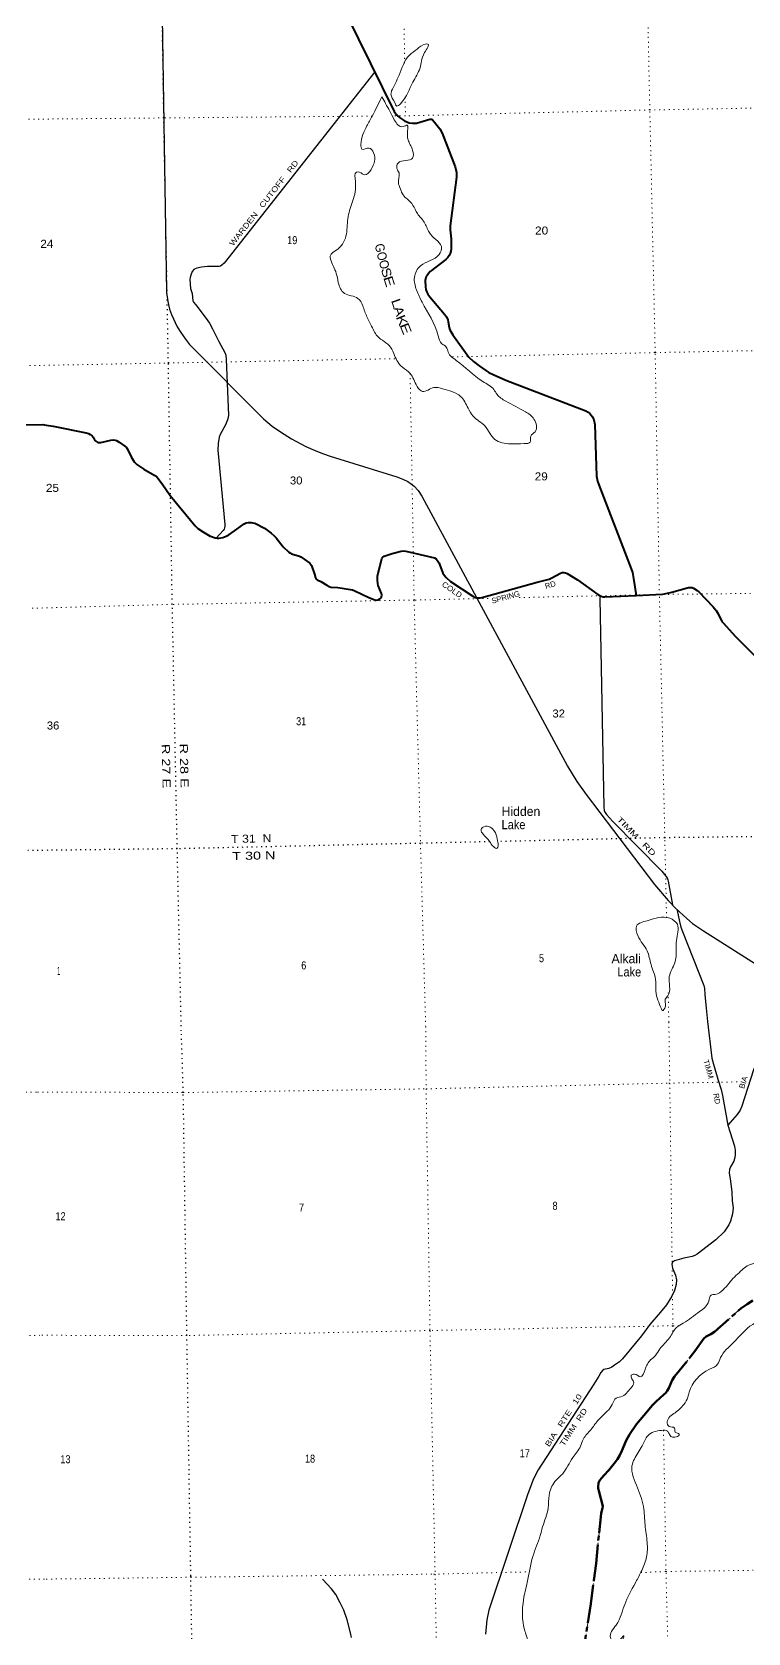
# Model space of a CAD drawing. Header units: feet. Extents: x 244583 to 493183, y 184934 to 372822.
# Drawn here: x 399801 to 415465, y 219983 to 254993 of the extents above; entities that cross this region are included whole.
import ezdxf
from ezdxf.enums import TextEntityAlignment as Align

# ---------------------------------------------------------------- set-up
doc = ezdxf.new("R2010")
doc.units = ezdxf.units.FT
doc.header["$LTSCALE"] = 70
for name, pattern in [('DOT_DASHED', [7.7, 5, -1.2, 0.3, -1.2]), ('DOTTED', [1.5, 0.3, -1.2]), ('LONG_DASH_SHORT_DASH', [9.9, 6, -1.2, 1.5, -1.2])]:
    doc.linetypes.add(name, pattern=pattern)
for name, color, linetype, lineweight in [('11', 7, 'LONG_DASH_SHORT_DASH', 60), ('26', 7, 'Continuous', 40), ('29', 7, 'Continuous', 25), ('30', 7, 'Continuous', 25), ('39', 7, 'Continuous', 13), ('44', 7, 'DOT_DASHED', 13), ('6', 7, 'DOTTED', 25), ('7', 7, 'DOTTED', 13)]:
    doc.layers.add(name, color=color, linetype=linetype, lineweight=lineweight)
doc.layers.add('27', color=7, linetype='Continuous')
doc.layers.add('41', color=7, linetype='Continuous')

msp = doc.modelspace()

# ---------------------------------------------------------------- linework, layer by layer
at = {"layer": '11'}
for points in [[(412184.66, 223180.07), (412191.45, 223264.41), (412224.2, 223327.04), (412310.41, 223427.15), (412420.47, 223545.54), (412538.95, 223688.89), (412609.95, 223783.92), (412660.25, 223870.62), (412706.23, 223968.78), (412800.12, 224191.3), (412870.42, 224324.02), (413028.33, 224545.79), (413184.71, 224741.82), (413376.18, 224965.04), (413452.23, 225042.07), (413616.72, 225187.14), (413663.85, 225235.68), (413696.69, 225276.1), (413731.5, 225338.28), (413803.23, 225514.03), (413856.46, 225593.4), (414223.06, 226040.11), (414304.39, 226143.17), (414501.1, 226423.35), (414549.68, 226465.88), (414648.2, 226516.19), (414733.36, 226566.2), (415257.26, 227035.27), (415308.97, 227076.97), (415448.04, 227170.93), (415569.61, 227256.05)], [(411858, 219516.65), (412023.65, 220616.98), (412091.9, 221127.21), (412140.46, 221500.09), (412205.41, 222172.6), (412242.9, 222521.29), (412253.01, 222599.91), (412283.99, 222714.72), (412286.81, 222754.5), (412202.77, 223087.93), (412189.86, 223145.95), (412184.66, 223180.07)]]:
    msp.add_lwpolyline(points, dxfattribs=at)
at = {"layer": '26'}
for points in [[(405125.78, 258526.55), (407726.56, 253255.02), (407785.1, 253175.67), (407840.11, 253120.31), (407948.29, 253047.36), (408052.31, 253010.31), (408127.02, 252996.82), (408209.57, 253000.99), (408503.44, 253085.21), (408542.77, 253086.24), (408562.2, 253074.58), (408606.55, 253023.13), (408722.19, 252874.29), (408772.02, 252779.1), (409060.96, 252042.14), (409084.8, 251923.76), (409086.28, 251816.15), (408950.75, 250753.49), (408950.93, 250668.74), (408972.06, 250473.01), (408971.15, 250251.95), (408963.34, 250202.43), (408947.84, 250148.92), (408927.44, 250104.2), (408897.33, 250061.44), (408857.44, 250016.17), (408512.05, 249756.06), (408475.75, 249715.41), (408442.72, 249670.7), (408426.21, 249645.43), (408415.52, 249622.1), (408404.21, 249555.66), (408406.79, 249419.93), (408417.28, 249359.88), (408439.81, 249301.35), (408461.18, 249262.47), (408506.76, 249202.85), (408825.12, 248822.83), (408867.24, 248760.92), (408896.31, 248695.99), (408906.1, 248657.89), (408925.33, 248534.62), (408944.95, 248482.93), (409008.81, 248367.46), (409353.89, 247884.61), (409457.86, 247786.98), (409586.67, 247689.92), (409725.96, 247588.7), (409795.9, 247545.93), (409887.95, 247501.62), (410168.74, 247379.84), (411919.67, 246710.07), (411969.87, 246678.92), (412004.83, 246647.81), (412061.42, 246579.54), (412090.32, 246515.62), (412110.65, 246410.19), (412152.58, 245281.82), (412173.85, 245170.39), (412199.9, 245090.26), (412910.55, 243254.51), (412934.45, 243173.93), (412957.97, 243042.76), (413018.27, 242673.59)], [(399666.04, 246402.85), (400039.36, 246406.74), (400109.3, 246398.97), (400266.78, 246374.31), (400985.08, 246230.45), (401037.94, 246212.35), (401074.85, 246189.02), (401115.65, 246161.81), (401136.73, 246134.29), (401177.82, 246060.72), (401195.64, 246043.73), (401218.62, 246027.67), (401243.87, 246017.95), (401265.24, 246014.07), (401304.63, 246016), (401526.54, 246068.5), (401586.54, 246071.89), (401623.68, 246068.5), (401650.88, 246058.78), (401705.71, 246022), (401833.5, 245936.31), (401865.54, 245903.67), (401887.9, 245870.21), (401967.35, 245700.26), (402035.55, 245596.11), (402093.14, 245535.32), (402246.84, 245435.13), (402489.43, 245292.98), (402529.01, 245263.69), (402556.21, 245234.53), (402645.52, 245116.08), (402826.2, 244858.54), (403367.73, 244190.92), (403431.42, 244138.13), (403549.81, 244056.55), (403695.64, 243969), (403724.78, 243957.34), (403808.44, 243932.64), (403854.95, 243924.29), (403895.75, 243924.29), (403975.4, 243941.79), (404047.28, 243969), (404104.42, 243996.68), (404284.31, 244122)], [(404284.31, 244122), (404445.89, 244234.57), (404489.26, 244256.72), (404535.88, 244264.49), (404596.11, 244266.44), (404627.17, 244261.7), (404673.82, 244248.94), (404885.78, 244139.82), (405034.2, 244033.16), (405098.31, 243978.73), (405140.8, 243931.1), (405298.99, 243738.06), (405417.9, 243619.1), (405452.89, 243595.47), (405480.06, 243584.11), (405652.97, 243533.56), (405683.08, 243515.84), (405878.33, 243376.1), (405899.58, 243351.36), (405913.3, 243323.62), (405981.26, 243139.77), (406001.7, 243057.29), (406018.11, 243026.89), (406036.67, 243010.64), (406116.32, 242975.64), (406250.37, 242899.83), (406302.83, 242870.67), (406341.49, 242852.83), (406490.69, 242845.49), (406809.89, 242792.91), (406863.94, 242774.64), (407169.05, 242626.73), (407302.38, 242573.24), (407326.55, 242570.98), (407372.32, 242575.19), (407409.06, 242597.63), (407434.49, 242617.95), (407450.03, 242639.34), (407453.01, 242674.56), (407446.15, 242715.15), (407377.38, 242886.18), (407366.49, 242930.93), (407360.66, 243004.81), (407362.19, 243100.11), (407454.88, 243471.36), (407468.48, 243500.52), (407478.19, 243510.24), (407507.34, 243529.68), (407551.44, 243547.22), (407680.23, 243590.24), (407880.35, 243640.49), (407930.86, 243644.38), (407976.28, 243640.15), (408169.99, 243598.7), (408607.93, 243491.83), (408642.88, 243471.36), (408668.14, 243440.25), (408705.24, 243379.25), (408718.65, 243356.66), (408788.99, 243159.6), (408821.61, 243107.83), (408862.41, 243063.12), (408959.21, 242978.73), (409444.26, 242652.95), (409497.12, 242630.08), (409527.8, 242621.85), (409558.89, 242619.9), (409605.51, 242621.85), (409644.27, 242628.78), (409803.31, 242667.92), (410852.01, 242959.75), (411059.68, 243010.64), (411113.7, 243029.67), (411174.3, 243057.3), (411360.97, 243160.1), (411401.61, 243171.99), (411438.52, 243171.99), (411475.43, 243166.16), (411508.14, 243154.76), (411732.58, 243014.54), (412177.66, 242689.66), (412212.71, 242668.5), (412243.8, 242654.89), (412294.31, 242641.28), (412331.1, 242639.94), (413018.27, 242673.59)], [(413018.27, 242673.59), (413594.62, 242698.63), (413635.88, 242705.41), (413795.97, 242742.01), (414166.26, 242843.43), (414220.76, 242845.04), (414243.97, 242843.43), (414271.17, 242833.71), (414350.09, 242781.07), (414387.73, 242752.06), (414700.58, 242425.44), (414765.6, 242343.83), (414812.23, 242268.51), (414895.68, 242105.39), (414926.85, 242061.95), (415181.51, 241781.74), (415680.66, 241286.31)]]:
    msp.add_lwpolyline(points, dxfattribs=at)
at = {"layer": '29'}
for points in [[(402533.54, 262719.5), (402746.61, 249298.37), (402775.79, 249099.87), (402809.98, 248928.77), (402849.88, 248814.71), (402978.28, 248545.31), (403055.08, 248421.17), (403157.67, 248278.59), (403248.87, 248158.82), (404862.15, 246536.39), (405058.57, 246373.67), (405236.25, 246247.17), (405480.36, 246094.2), (405795.06, 245930.35), (406010.44, 245831.85), (406178.75, 245768.54), (406323.93, 245717.78), (407783.5, 245262.35), (407909.93, 245215.89), (408021.08, 245161.71), (408106.57, 245107.53), (408160.72, 245064.75), (408251.92, 244964.94), (408331.72, 244842.32), (411516.62, 238940.53), (411719.75, 238600.53), (411921.73, 238317.03), (413418.2, 236352.75), (413718.07, 235999.26), (413883.36, 235828.16), (414128.46, 235605.73), (414253.85, 235497.37), (414488.79, 235340.46), (416227.03, 234234.14)], [(407297.53, 254124.62), (404002, 249935.5), (403957.33, 249892.01), (403927, 249872.78), (403894.11, 249862.54), (403641.54, 249865.13), (403512.54, 249851.54), (403403.36, 249827.27), (403366.97, 249812.09), (403341.67, 249796.08), (403306.32, 249754.44), (403274.93, 249677.6), (403259.81, 249627.99), (403253.75, 249584.5), (403267.6, 249386.89), (403305.84, 249272.71), (403320.55, 249115.64), (403330.58, 249086.81), (403384.65, 249026.24), (403613.83, 248726.53), (403682.37, 248624.53), (403752.92, 248499.53), (403884.76, 248221.92), (404017.96, 247984.7), (404034.16, 247949.83), (404040.22, 247923.53), (404050.81, 247830.05), (404097.1, 246614.37), (404092.8, 246559.96), (404080.67, 246513.43), (404033.98, 246399.12), (403920.95, 246191.76), (403898.98, 246131.87), (403886.58, 246081.49), (403874.82, 246004.23), (403863.21, 245850.63), (404019.3, 244223.69), (404020.01, 244183.83), (404011.92, 244149.43), (404001.81, 244123.13), (403981.04, 244093.73), (403826.9, 243924.29)], [(412240.9, 242656.16), (412229.44, 242634.65), (412224.38, 242621.5), (412223.76, 242603.85), (412309.03, 238039.58), (412318.4, 237970.39), (412328.51, 237946.11), (412338.62, 237921.83), (412366.21, 237879.41), (412501.85, 237739.09), (413580.49, 236644.66), (413669.18, 236533.59), (413693.21, 236497.57), (413713.43, 236455.08), (413719.51, 236421.69), (413810.98, 235903.09)], [(413905.12, 235808.41), (413937.79, 235679.87), (413964.13, 235540.64), (413996.48, 235417.23), (414028.55, 235320.67), (414498.43, 234144.43), (414510.01, 234077.93), (414519.86, 233947.16), (414547.06, 233645.09), (414575.48, 233358.08)], [(414575.48, 233358.08), (414674.21, 232549.81), (414706.43, 232418.58), (414805.16, 232089.95), (414876.39, 231870.05), (414904.22, 231733.1), (415026.85, 231086.36)], [(416768.28, 233398.83), (416359.83, 232953.67), (416287.59, 232897.78), (416153.57, 232808.15), (415790.2, 232585.19), (415743.7, 232550.79), (415717.42, 232526.52), (415690.79, 232497.89), (415644.66, 232424.38), (415584.12, 232295.99), (415332.95, 231500.18), (415292.87, 231418.89), (415230.09, 231318.53), (415026.85, 231086.36)], [(415026.85, 231086.36), (415167.52, 230631.9), (415180.58, 230543.13), (415183.69, 230441.73), (415179.65, 230381.04), (415151.13, 230298.5), (415082.61, 230178.73), (415058.34, 230118.04), (415055.14, 230046.42), (415081.48, 229865.48), (415114.58, 229624.2), (415120.83, 229434.77), (415136.77, 229279.84), (415127.08, 229148.97), (415100.92, 229065.32), (415078.56, 228991.17), (415042.17, 228910.24), (415001.73, 228841.46), (414943.01, 228755.46), (414759.31, 228580.17), (414354.76, 228268.92), (414298.15, 228236.55), (414244.66, 228216.38), (414063.39, 228178.26), (413860.11, 228123.55), (413812.92, 228090.88), (413796.75, 228046.38), (413809.51, 227961.15), (413877.94, 227807.33), (413897.84, 227702.45), (413892.47, 227599.93), (413855.6, 227472.11), (413800.79, 227350.43), (413681.55, 227161.91), (413546.24, 226991.67), (413315.12, 226726.64), (413136.3, 226478.85), (412721.16, 225978.77), (412650.3, 225909.98), (412547.29, 225837.15), (412482.59, 225796.69), (412417.73, 225769.95), (412312.76, 225744.09), (412288.5, 225731.95), (412244.02, 225679.35), (412203.68, 225600.07), (412094.73, 225420.3), (410877.3, 223551.05), (410770.16, 223351.52), (410648.75, 223028.32), (409793.63, 220484.03), (409748.17, 220268.76), (409719.47, 219959.62)], [(406789.26, 219883.17), (406771.39, 219985.97), (406697.42, 220268.74), (406619.42, 220479.98), (406541.68, 220638.5), (406449.59, 220823.91), (406356.32, 220951.18), (406155.98, 221162.71)]]:
    msp.add_lwpolyline(points, dxfattribs=at)
at = {"layer": '39'}
for points in [[(407667.03, 253703.89), (407830.46, 254050.41), (408056.94, 254484.97), (408224.23, 254617.36), (408410.1, 254727.87), (408460.55, 254730.81), (408389.23, 254541.58), (408290.24, 254206.34), (408130.23, 253894.24), (407861.96, 253424.55), (407780.04, 253374.55), (407736.25, 253450.54), (407654.21, 253630.91), (407667.03, 253703.89)], [(407453.22, 253573.01), (407244.62, 253154.94), (407127.33, 252938.59), (406997.3, 252532.06), (407019.32, 252431.43), (407176.47, 252454.51), (407275.33, 252349.22), (407219.23, 251988.5), (407079.95, 251870.77), (406967.86, 251925.3), (406903.13, 251930.18), (406874.54, 251723.54), (406821.47, 251306.29), (406716.68, 250956.8), (406679.11, 250576.21), (406489.14, 250245.37), (406326.32, 250088.81), (406333.47, 250028.32), (406458.31, 249715.37), (406502.38, 249512.08), (406637.95, 249276.12), (406930.78, 249168.31), (407036.73, 249006.57), (407127.97, 248763.73), (407215.93, 248591.56), (407355.79, 248341.52), (407646.95, 248102.34), (407733.14, 247915.99), (407905.38, 247662.51), (408073.49, 247526.16), (408224.03, 247243.99), (408347.2, 247135.1), (408592.14, 247218.39), (408784.53, 247191.6), (409177.42, 247025.01), (409341.65, 246767.34), (409449.84, 246593.52), (409708.26, 246377.99), (409927.75, 246080.91), (410268.83, 245986.12), (410569.72, 245991.63), (410698.38, 246026.32), (410714.18, 246157.95), (410805.39, 246252.58), (410782.22, 246529), (410595.5, 246689.26), (410165.07, 246921.85), (409974.57, 247067.9), (409903.94, 247175.72), (409662.4, 247351.15), (409082.41, 247811.37), (408903.41, 247991.98), (408865.01, 248104.44), (408764.71, 248177.37), (408688.91, 248347.74), (408334.18, 249086.91), (408212.2, 249353.43), (408166.81, 249629.45), (408301.63, 249882.49), (408705.28, 250126.31), (408756.7, 250299.01), (408636.69, 250456.45), (408490.44, 250613.41), (408379.4, 250833.66), (408232.55, 251022.95), (408180.32, 251118.99), (408076.46, 251276.73), (407903.55, 251455.43), (407850.55, 251593.89), (407816.56, 251686.22), (407830.69, 251910.78), (407784.55, 252004.91), (407808.61, 252126.6), (408127.83, 252235.5), (408126.72, 252409.27), (408027.68, 252635.8), (408018.05, 252833.66), (408009.84, 252952.73), (407917.42, 252924.77), (407726.91, 253075.99), (407536.62, 253429.05), (407453.22, 253573.01)], [(409983.19, 237305.8), (409941.72, 237476.81), (409857.02, 237580.34), (409718.87, 237624.29), (409625.27, 237549.82), (409673.57, 237447.65), (409809.66, 237294.54), (409900.71, 237174.97), (409976.01, 237144.01), (409997.31, 237194.92), (409983.19, 237305.8)], [(413572.53, 233631.11), (413448.37, 234018.84), (413441.61, 234281.41), (413342.95, 234598.88), (413260.78, 234898.47), (413052.75, 235232.13), (413026.74, 235441.81), (413256.93, 235559.19), (413752.9, 235612.72), (413918.91, 235480.37), (413897.06, 235124.32), (413894.76, 234916.14), (413863.41, 234638.72), (413743.64, 234335.44), (413708.78, 233916.51), (413655.57, 233842.78), (413656.36, 233687.2), (413589.35, 233595.04), (413572.53, 233631.11)], [(410726.3, 216825.25), (410943.82, 216855.68), (411053.75, 216918.42), (411021.61, 217247.23), (410943.33, 217672.16), (410924.13, 217954.73), (410730.12, 218753.36), (410561.91, 219239.23), (410503.58, 219452.34), (410536.04, 219556.03), (410628.75, 219565.89), (410661.93, 219742.35), (410573.42, 220062), (410553.73, 220710.37), (410633.83, 221085.78), (410758.86, 221658.1), (410918.32, 222111.83), (410971.47, 222300.8), (411091.28, 222713.36), (411114.47, 222996.74), (411240.43, 223292.2), (411403.01, 223459.01), (411634.81, 223819.14), (411800.02, 224064.82), (411865.75, 224227.76), (412025.73, 224426.86), (412173.68, 224621.69), (412447.26, 224903.8), (412537.25, 225065.18), (412554.84, 225097.85), (412685.2, 225146.83), (412905.78, 225345.06), (412966.43, 225453.34), (412910.98, 225618), (412979.18, 225643.55), (413113.48, 225585.49), (413211.61, 225742.99), (413335.05, 225953.51), (413440.32, 226050.51), (413534.67, 226193.79), (413748.36, 226438.38), (413901.78, 226665.64), (414049.51, 226759.41), (414406.44, 227010.78), (414604.26, 227238.9), (414656.37, 227373.28), (414742.98, 227385.05), (414918.87, 227485.42), (415166.21, 227767.03), (415303.28, 227892.93), (415420.63, 227992.18), (415542.74, 228051.11), (415755.1, 228144.09), (415974.16, 228314.01), (416146.98, 228472.93), (416424.6, 228755.12), (416659.8, 229038.52), (416887.15, 229196.46), (417126.65, 229352.62), (417370.85, 229359.31), (417474.57, 229430.01), (417567.63, 229532.84), (417687.36, 229611.93), (417784.59, 229819.93), (417740.71, 230015.13), (417780.28, 230173.53), (417770.35, 230389.58), (417764.97, 230577.43), (417941.17, 230772.8), (417984.88, 230925.21), (418163.18, 231003.4), (418506.6, 230993.8), (418652.01, 230879.36), (418775.22, 230764.5), (418930.16, 230793.74), (419123.28, 230833.81), (419336.77, 230750.99), (419682.3, 230624.22), (419742.88, 230736.53), (420049.82, 230847.49), (420429.82, 230937.62), (420665.74, 231180.62), (420775.52, 231251.43), (420781.65, 231247.5), (420749.58, 231121.59), (420801.6, 231035.68), (420875.88, 231059.33), (420983.72, 231126.07), (421073, 231101.5), (421013.61, 231035.69), (421006.91, 230958.77)], [(412666.31, 214703.93), (412581.57, 214813.46), (412573.5, 215150.81), (412583.44, 215385.44), (412540.13, 215661.49), (412563.25, 215948.91), (412535.74, 216019.12), (412457.44, 216219.73), (412464.71, 216377.5), (412522.95, 216507.96), (412395.34, 216642.95), (412315.49, 216817.25), (412291.3, 216927.94), (412217.69, 217092.26), (412269.43, 217246.84), (412376.44, 217360.05), (412446.9, 217484.68), (412319.73, 217482.24), (412154.62, 217456.85), (412159.08, 217659.04), (412307.39, 218171.17), (412343.63, 218515.43), (412368.02, 218618.97), (412377.3, 218889.96), (412394.72, 219270.25), (412504.05, 219591.66), (412617.55, 219680.73), (412735.4, 219864.88), (412748.55, 219919.7), (412679.06, 219853.69), (412534.86, 219788.28), (412458.58, 219875.75), (412578.73, 220156.95), (412768.54, 220607.22), (412994.5, 221068.29), (413123.37, 221313.28), (413237.14, 221612.54), (413261.99, 221916.17), (413216.76, 222299.29), (413185.56, 222688.75), (413047.95, 223157.01), (412926.23, 223639.72), (413062.42, 223927.29), (413150.6, 224076.51), (413273.86, 224297.14), (413574.63, 224414.05), (413700.1, 224398.26), (413737.37, 224346.43), (413795.3, 224268.71), (413894.13, 224274.65), (413962, 224318.39), (413943.32, 224346.32), (413870.12, 224375.24), (413858.43, 224463.94), (413738.66, 224500.05), (413698.53, 224598.31), (413868.57, 224799.62), (414063.2, 224981.19), (414151.24, 225138.49), (414179.56, 225248.17), (414622.82, 225751.79), (414800.62, 225858.27), (414866.64, 226005.04), (415147.47, 226333.78), (415568.39, 226731.88), (415832.47, 226868.3), (416046.63, 227086.62), (416239.16, 227272.19), (416448.6, 227415.65), (416787.02, 227684.86), (417064.36, 227983.21), (417466.15, 228322.34), (417859.83, 228663.33), (418083.55, 228685.8), (418255.22, 228683.02), (418295.98, 228774.75), (418327.72, 228918.85), (418547.29, 229060.48), (418957.34, 229276.48), (419337.31, 229368.63), (419790.98, 229403.59), (420429.29, 229276.35), (420846.29, 229104.45), (421113.74, 228939.8), (421225.37, 228907.58), (421329.69, 228832.78), (421548.01, 228705.59), (422096.25, 228421.01), (422620.39, 228016.73), (422849.39, 227857.41), (423153.32, 227685.38)]]:
    msp.add_spline(points, degree=3, dxfattribs=at)
at = {"layer": '44'}
for points in [[(412184.66, 223180.07), (412191.45, 223264.41), (412224.2, 223327.04), (412310.41, 223427.15), (412420.47, 223545.54), (412538.95, 223688.89), (412609.95, 223783.92), (412660.25, 223870.62), (412706.23, 223968.78), (412800.12, 224191.3), (412870.42, 224324.02), (413028.33, 224545.79), (413184.71, 224741.82), (413376.18, 224965.04), (413452.23, 225042.07), (413616.72, 225187.14), (413663.85, 225235.68), (413696.69, 225276.1), (413731.5, 225338.28), (413803.23, 225514.03), (413856.46, 225593.4), (414223.06, 226040.11), (414304.39, 226143.17), (414501.1, 226423.35), (414549.68, 226465.88), (414648.2, 226516.19), (414733.36, 226566.2), (415257.26, 227035.27), (415308.97, 227076.97), (415448.04, 227170.93), (415569.61, 227256.05)], [(411858, 219516.65), (412023.65, 220616.98), (412091.9, 221127.21), (412140.46, 221500.09), (412205.41, 222172.6), (412242.9, 222521.29), (412253.01, 222599.91), (412283.99, 222714.72), (412286.81, 222754.5), (412202.77, 223087.93), (412189.86, 223145.95), (412184.66, 223180.07)]]:
    msp.add_lwpolyline(points, dxfattribs=at)
at = {"layer": '6'}
for points in [[(403067.59, 233147.74), (402978.74, 237131.09), (402870.1, 242476.01), (402784.88, 247754.68), (402684.79, 253114.08), (402604.9, 258392.66), (402502.61, 263721.53), (402468.27, 265752.18)], [(430582.28, 237631.48), (429626.35, 237637.13), (424319.49, 237533.91), (419012.49, 237438.78), (413644.35, 237372.83), (409985.48, 237289.25)], [(399832.52, 237094.21), (397708.17, 237045.73), (392379.45, 236957.85), (387038.32, 236887.96), (381708.01, 236773.79), (376383.32, 236685.98), (371783.42, 236618.84)], [(409816.7, 237285.39), (408299.45, 237250.73), (402978.74, 237131.09), (399832.52, 237094.21)], [(403536.06, 207227.75), (403454.39, 210570.58), (403359.69, 215857.74), (403275.5, 221234.03), (403189.48, 226487), (403110.45, 231800.74), (403067.59, 233147.74)]]:
    msp.add_lwpolyline(points, dxfattribs=at)
at = {"layer": '7'}
for p, q in [((407963.82, 253573.61), (407969.73, 253160.13)), ((413733.1, 233342.54), (413719.07, 233979.71))]:
    msp.add_line(p, q, dxfattribs=at)
for points in [[(413682.94, 235620.58), (413644.35, 237372.83), (413526.2, 242685.24), (413434.59, 247981.98), (413316.54, 253288.33), (413203.86, 258633.18), (413108.4, 263919.74), (413010.88, 269208.28), (412866.54, 274516.17), (412801.49, 279289.46)], [(407497.92, 276717.47), (407535.71, 274398.37), (407681.77, 269106.67), (407772.97, 263832.16), (407893.07, 258523.82), (407953.26, 254312.28)], [(430276.62, 253501.96), (429349.69, 253517.19), (423994.07, 253429.25), (418686.15, 253384.61), (413316.54, 253288.33), (407969.73, 253160.13), (407717.91, 253157.93)], [(407242.21, 253153.79), (402687.06, 253114.08), (399546.55, 253084.65)], [(408997.85, 247888.6), (413434.59, 247981.98), (418787.86, 248088.07), (424125.74, 248151.44), (429465.39, 248228.99), (430378.85, 248194.29)], [(399642.92, 247695.82), (402784.88, 247754.68), (407773.21, 247850.04)], [(408073.47, 247526.18), (408160.96, 242570.85), (408299.45, 237250.73), (408413.48, 233244.74)], [(430481.01, 242889.93), (429577.44, 242918.48), (424233.47, 242857.02), (418882.18, 242752.99), (413524.13, 242693.66), (410461.04, 242623.52)], [(409781.48, 242607.96), (408160.96, 242570.85), (402870.1, 242476.01), (399737.82, 242389.11)], [(408413.48, 233244.74), (408423.33, 231882.16), (408508.05, 226588.74), (408619.49, 221269.56), (408712.54, 215962.16), (408799.64, 210648.58), (408911.64, 206210.37)], [(413733.1, 233342.54), (413753.62, 232006.35), (413822.41, 226700.5), (413821.07, 226558.11)], [(369163.84, 231245.39), (371175.91, 231245.2), (376467.81, 231315.32), (381787.5, 231416.2), (387112.87, 231541.42), (392454.78, 231640.6), (397775.8, 231785.97), (399923.66, 231812.8)], [(399923.66, 231812.8), (403110.45, 231800.74), (408423.33, 231882.16), (413733.43, 232005.96), (415239.03, 232034.19)], [(413953.8, 226701.71), (413822.41, 226700.5), (408507.91, 226596.82), (403189.48, 226487), (400018.81, 226492.61)], [(369233.16, 225916.61), (371295.14, 225937.76), (376552.1, 226049.82), (381876.19, 226126.49), (387210.27, 226209.39), (392549.89, 226326.74), (397855.08, 226451.65), (400018.81, 226492.61)], [(413616.93, 224420.11), (413670.88, 221295.45), (413808.37, 215986.88), (413913.31, 210691.83), (414010.8, 205362.28)], [(413117.93, 221302.79), (413670.3, 221327.78), (418969.23, 221398.83), (424298.93, 221555.35), (429632.93, 221697.8), (430889.04, 221704.12)], [(400114.17, 221160.41), (403276.08, 221201.71), (408587.19, 221268.94), (410684.43, 221320.32)], [(369350.77, 220582.87), (371390.31, 220619.85), (376659.47, 220726.03), (381983.47, 220808.77), (387291.14, 220903.39), (392640.66, 221033.02), (397954.11, 221145.93), (400114.17, 221160.41)]]:
    msp.add_lwpolyline(points, dxfattribs=at)

# ---------------------------------------------------------------- texts
at = {"layer": '27'}
for s, rotation, p in [('RD', 16.769, (411042.77, 242811.4)), ('SPRING', 15.551, (409872.63, 242490.91))]:
    msp.add_text(s, height=120, rotation=rotation, dxfattribs=at).set_placement(p)
at = {"layer": '27', "width": 1.1}
msp.add_text('COLD', height=120, rotation=325.613, dxfattribs=at).set_placement((408754.48, 242887.38))
at = {"layer": '30'}
for s, rotation, width, p in [('WARDEN   CUTOFF   RD', 51.808, 1.25, (404920.43, 251216.17)), ('TIMM   RD', 314.584, 1.45, (412980.62, 237361.62)), ('BIA', 72.483, 1.05, (415418.56, 232003.98)), ('RD', 280.737, 0.9, (414726.29, 231655.56)), ('BIA   RTE   10', 56.924, 1.3, (411477.71, 224601.19)), ('TIMM  RD', 56.924, 1.3, (411696.88, 224452.99))]:
    msp.add_text(s, height=120, rotation=rotation, dxfattribs=dict(at, width=width)).set_placement(p, align=Align.CENTER)
msp.add_text('TIMM', height=120, rotation=286.722, dxfattribs=at).set_placement((414543.8, 232294.96), align=Align.CENTER)
at = {"layer": '41'}
for s, rotation, width, p in [('G', 283.331, 0.9, (407318.36, 250248.27)), ('O', 283.331, 0.9, (407361.38, 250067.7)), ('O', 285.405, 0.95, (407410.23, 249883.09)), ('S', 285.405, 1.2, (407460.98, 249706.28)), ('E', 287.48, 1.35, (407519.65, 249508.12)), ('L', 289.555, 1.25, (407684.1, 249032.23)), ('A', 289.555, 1.2, (407740.29, 248855.07)), ('K', 291.63, 1.3, (407801.7, 248652.7)), ('E', 291.63, 1.4, (407884.36, 248469.42))]:
    msp.add_text(s, height=200, rotation=rotation, dxfattribs=dict(at, width=width)).set_placement(p, align=Align.CENTER)
at = {"layer": '41', "width": 0.9}
for p in [(410073.65, 237560.44), (412606.37, 234339.81)]:
    msp.add_text('Lake', height=200, dxfattribs=at).set_placement(p)
at = {"layer": '41'}
for s, p in [('Hidden', (410073.64, 237850.56)), ('Alkali', (412479.51, 234629.92))]:
    msp.add_text(s, height=200, dxfattribs=at).set_placement(p)
at = {"layer": '6'}
for s, rotation, width, p in [('R 27 E', 271.164, 1.35, (402639.81, 239422.24)), ('R 28 E', 271.164, 1.35, (403033.57, 239430.61)), ('T 31  N', 1.288, 1.15, (404158.59, 237257.64)), ('T 30 N', 1.288, 1.35, (404181.39, 236883.98))]:
    msp.add_text(s, height=175, rotation=rotation, dxfattribs=dict(at, width=width)).set_placement(p)
at = {"layer": '7'}
for s, width, p in [('20', 1.1, (410806.86, 250564.11)), ('24', 1.1, (399982.61, 250273.33)), ('19', 0.85, (405383.78, 250353.86)), ('25', 1.1, (400104.87, 244936.47)), ('30', 1.05, (405444.01, 245099.05)), ('29', 1.1, (410798.37, 245187.52)), ('32', 1.05, (411186.41, 240002.62)), ('36', 1.05, (400125.38, 239739.91)), ('31', 0.85, (405578.86, 239833.81)), ('6', 0.85, (405691.33, 234494.36)), ('5', 0.85, (410891.67, 234651.01)), ('1', 0.4, (400351.9, 234374.92)), ('7', 0.85, (405641.58, 229199.2)), ('8', 0.85, (411187.93, 229237.28)), ('12', 0.85, (400315.07, 229009.21)), ('13', 0.85, (400421.52, 223694.86)), ('18', 0.85, (405772.63, 223707.88)), ('17', 0.85, (410470.97, 223826.08))]:
    msp.add_text(s, height=175, dxfattribs=dict(at, width=width)).set_placement(p)

doc.saveas('drawing.dxf')
